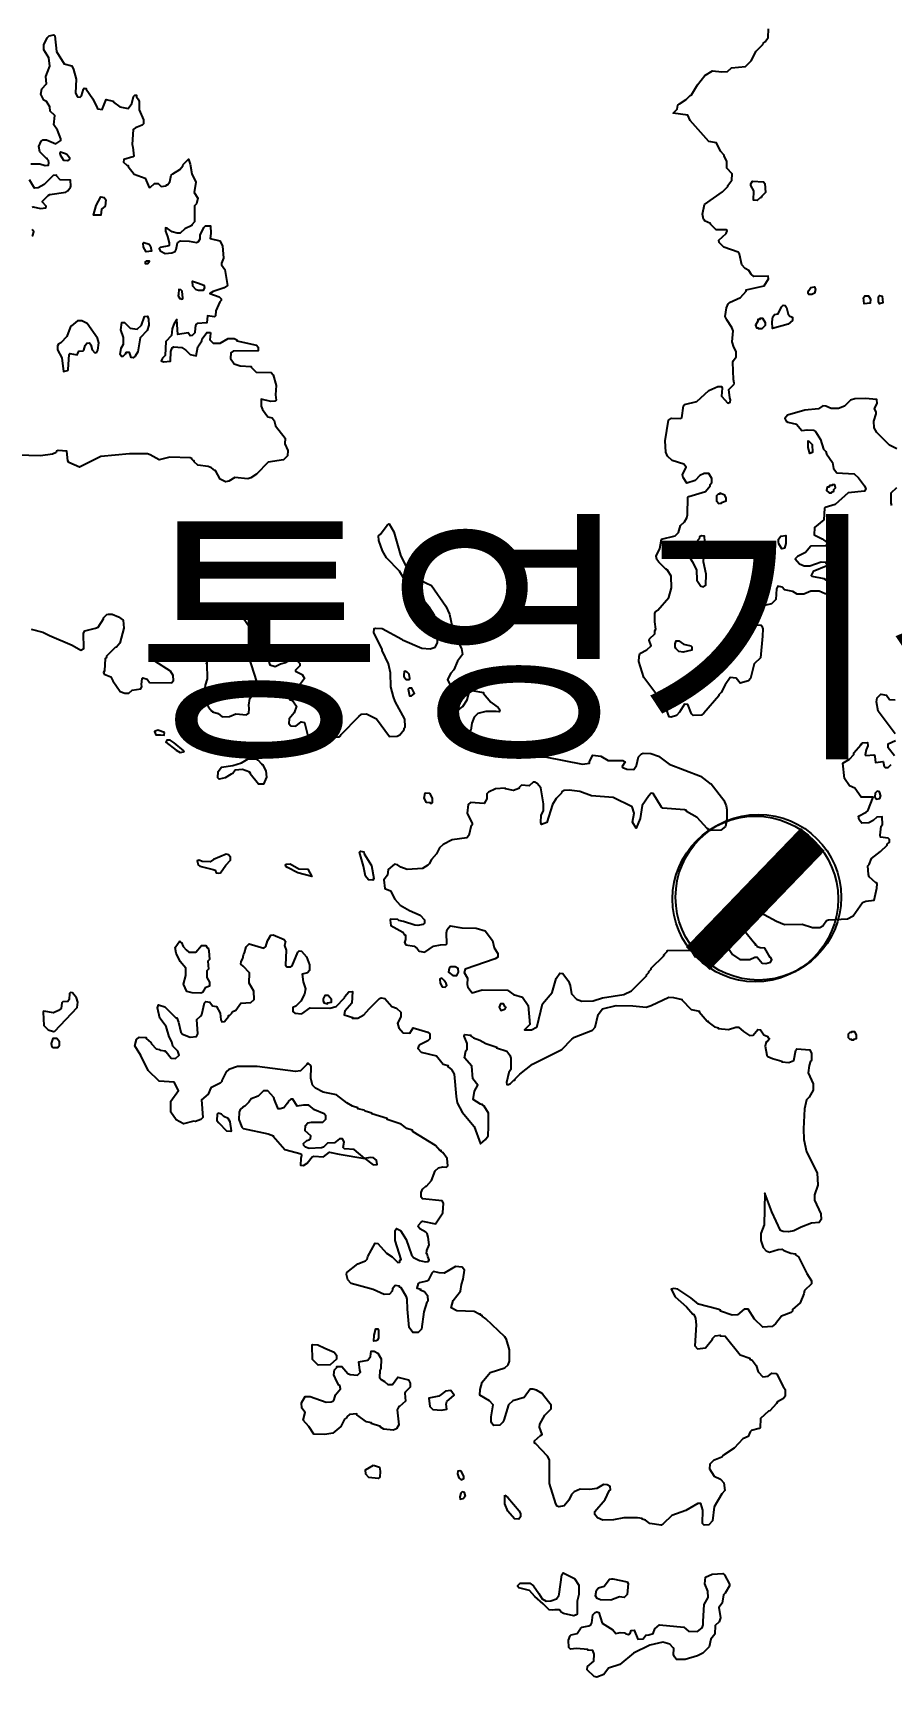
# Model space of a CAD drawing. Header units: millimetres. Extents: x -954552 to 1497340, y -301250 to 736091.
# Drawn here: x 320072 to 333026, y 139149 to 163973 of the extents above; entities that cross this region are included whole.
import ezdxf
from ezdxf.enums import TextEntityAlignment as Align

# ---------------------------------------------------------------- set-up
doc = ezdxf.new("R2010")
doc.units = ezdxf.units.MM
for name, color, linetype in [('2121', 7, 'Continuous'), ('2122', 7, 'Continuous'), ('EL', 2, 'Continuous'), ('Point', 1, 'Continuous'), ('관측소명', 3, 'Continuous'), ('기상청', 1, 'Continuous')]:
    doc.layers.add(name, color=color, linetype=linetype)
doc.styles.get("Standard").update_dxf_attribs({"font": ''})
doc.styles.get('Standard').set_extended_font_data('Gulim')

# ---------------------------------------------------------------- blocks, each defined once
blk = doc.blocks.new('관측소(기상청)')
at = {"layer": '기상청', "const_width": 500}
blk.add_lwpolyline([(821, 874), (-914, -926)], dxfattribs=at)
at = {"layer": '기상청'}
blk.add_circle((-46, -26), 1250, dxfattribs=at)

msp = doc.modelspace()

# ---------------------------------------------------------------- linework, layer by layer
at = {"layer": '2121', "color": 7}
for points in [[(320039, 161996), (320176, 161997), (320257, 161972), (320307, 161976), (320313, 162009), (320307, 162047), (320288, 162066), (320288, 162078), (320276, 162078), (320176, 162178), (320163, 162259), (320194, 162340), (320225, 162356), (320275, 162357), (320418, 162300), (320493, 162348), (320493, 162373), (320445, 162505), (320386, 162585), (320405, 162728), (320330, 162791), (320330, 162791), (320329, 162854), (320279, 162938), (320239, 162957), (320191, 163046), (320204, 163127), (320278, 163202), (320266, 163316), (320292, 163382), (320325, 163469), (320314, 163596), (320239, 163715), (320239, 163790), (320288, 163896), (320319, 163928), (320388, 163944), (320401, 163928), (320426, 163690), (320546, 163507), (320658, 163476), (320686, 163418), (320727, 163273), (320716, 163061), (320747, 163005), (320785, 163002), (320804, 163024), (320834, 163123), (320847, 163136), (320878, 163133), (320878, 163121), (320978, 162978), (321040, 162843), (321040, 162843), (321054, 162824), (321117, 162818), (321178, 162968), (321285, 162941), (321288, 162927), (321385, 162856), (321510, 162832), (321566, 162907), (321591, 163013), (321610, 163032), (321635, 163033), (321635, 163008), (321663, 162972), (321674, 162938), (321678, 162812), (321742, 162658), (321742, 162602), (321723, 162580), (321619, 162537), (321586, 162514), (321568, 162286), (321581, 162245), (321594, 162114), (321581, 162101), (321444, 162063), (321438, 162019), (321490, 161976), (321511, 161970), (321512, 161956), (321601, 161842), (321764, 161777), (321764, 161777), (321827, 161640), (321846, 161643), (321908, 161700), (321964, 161697), (322008, 161656), (322077, 161666), (322089, 161681), (322101, 161681), (322139, 161722), (322157, 161823), (322182, 161847), (322288, 161911), (322335, 161967), (322341, 161987), (322418, 162068), (322447, 161989), (322471, 161846), (322532, 161717), (322508, 161561), (322562, 161479), (322540, 161392), (322509, 161361), (322509, 161118), (322472, 161076), (322472, 161064), (322366, 161017), (322297, 160948), (322247, 160948), (322175, 160970), (322104, 161019), (322072, 161028), (322072, 161028), (322073, 160979), (322104, 160901), (322129, 160804), (322129, 160766), (322123, 160757), (321992, 160731), (321980, 160716), (321986, 160694), (321992, 160681), (322067, 160641), (322167, 160651), (322217, 160673), (322234, 160701), (322254, 160805), (322298, 160833), (322431, 160829), (322542, 160808), (322573, 160824), (322597, 160862), (322597, 160918), (322653, 161037), (322678, 161062), (322753, 161062), (322757, 160945), (322748, 160869), (322891, 160835), (322935, 160756), (322951, 160574), (322918, 160494), (322918, 160469), (322968, 160401), (322968, 160401), (323009, 160157), (322957, 160123), (322794, 160067), (322744, 160040), (322882, 159988), (322913, 159956), (322913, 159932), (322895, 159913), (322833, 159775), (322827, 159700), (322815, 159688), (322708, 159700), (322696, 159594), (322552, 159587), (322533, 159568), (322519, 159520), (322515, 159443), (322478, 159403), (322446, 159399), (322416, 159443), (322259, 159417), (322246, 159645), (322197, 159576), (322172, 159503), (322166, 159404), (322078, 159316), (322066, 159104), (322026, 159064), (322010, 159023), (322041, 159008), (322148, 159017), (322148, 159017), (322152, 159162), (322172, 159218), (322197, 159233), (322322, 159224), (322382, 159185), (322447, 159118), (322535, 159099), (322560, 159231), (322620, 159325), (322626, 159356), (322696, 159450), (322746, 159447), (322753, 159438), (322740, 159338), (322791, 159288), (322897, 159288), (323021, 159358), (323109, 159358), (323152, 159339), (323152, 159326), (323447, 159256), (323472, 159228), (323471, 159174), (323096, 159166), (323060, 159141), (323053, 159057), (323110, 158976), (323198, 158946), (323366, 158937), (323366, 158924), (323441, 158849), (323441, 158849), (323667, 158844), (323698, 158810), (323742, 158648), (323732, 158509), (323743, 158429), (323724, 158413), (323662, 158410), (323518, 158441), (323519, 158335), (323538, 158288), (323619, 158178), (323684, 158162), (323713, 158123), (323732, 158042), (323882, 157855), (323876, 157767), (323920, 157667), (323915, 157586), (323852, 157527), (323621, 157492), (323447, 157309), (323360, 157253), (323316, 157240), (323122, 157259), (323028, 157206), (322979, 157195), (322897, 157236), (322828, 157367), (322816, 157367), (322766, 157407), (322716, 157426), (322716, 157426), (322559, 157444), (322506, 157499), (322506, 157512), (322494, 157512), (322472, 157535), (322472, 157547), (322446, 157556), (322140, 157568), (321977, 157527), (321844, 157603), (321802, 157617), (321528, 157616), (321096, 157579), (320775, 157414), (320616, 157488), (320597, 157512), (320585, 157659), (320453, 157668), (320428, 157658), (320422, 157639), (320366, 157614), (320185, 157586), (319835, 157597)], [(333111, 157693), (333004, 157748), (332810, 157941), (332773, 158012), (332765, 158110), (332803, 158222), (332803, 158247), (332778, 158304), (332815, 158379), (332809, 158438), (332636, 158451), (332477, 158447), (332415, 158427), (332322, 158339), (332234, 158302), (332121, 158301), (332040, 158337), (331997, 158341), (331928, 158295), (331722, 158275), (331460, 158199), (331422, 158149), (331441, 158112), (331470, 158096), (331598, 158063), (331679, 157968), (331760, 157980), (331854, 157975), (331886, 157957), (331886, 157957), (331961, 157835), (332005, 157688), (332042, 157651), (332051, 157619), (332143, 157489), (332156, 157396), (332206, 157333), (332469, 157315), (332534, 157255), (332625, 157132), (332645, 157091), (332626, 157056), (332376, 157027), (332183, 156852), (332033, 156808), (332020, 156795), (332009, 156621), (331871, 156507), (331866, 156395), (331985, 156332), (332060, 156280), (332066, 156252), (332029, 156227), (331816, 156226), (331735, 156129), (331611, 156070), (331580, 156031), (331642, 155957), (331712, 155926), (331799, 155926), (331973, 155989), (331973, 155989), (332036, 155983), (332061, 155945), (332048, 155921), (331849, 155839), (331818, 155782), (331830, 155770), (332012, 155733), (332093, 155687), (332131, 155621), (332150, 155540), (332110, 155503), (332031, 155505), (331943, 155545), (331813, 155545), (331707, 155501), (331606, 155498), (331544, 155538), (331418, 155566), (331381, 155606), (331319, 155619), (331294, 155581), (331288, 155418), (331220, 155355), (331113, 155330), (331095, 155356), (331038, 155505), (330925, 155492), (330894, 155467), (330879, 155396), (330870, 155260), (330844, 155203), (330844, 155203), (330808, 155160), (330777, 155035), (330777, 154998), (330809, 154942), (330983, 155036), (331065, 155033), (331077, 155017), (331090, 154978), (331086, 154864), (331054, 154537), (330960, 154449), (330905, 154224), (330873, 154189), (330749, 154154), (330686, 154229), (330599, 154241), (330521, 154131), (330462, 154016), (330425, 153978), (330425, 153966), (330201, 153701), (330163, 153674), (330038, 153665), (330013, 153690), (329957, 153833), (329906, 153839), (329833, 153719), (329788, 153667), (329707, 153641), (329676, 153645), (329638, 153757), (329638, 153757), (329580, 153856), (329293, 154243), (329217, 154481), (329221, 154558), (329235, 154605), (329341, 154656), (329404, 154719), (329372, 154803), (329378, 154824), (329459, 154898), (329462, 154943), (329475, 154970), (329459, 155080), (329458, 155206), (329471, 155231), (329504, 155256), (329670, 155450), (329713, 155595), (329706, 155769), (329649, 155862), (329637, 155865), (329637, 155878), (329624, 155878), (329522, 155981), (329492, 156024), (329480, 156071), (329536, 156187), (329558, 156330), (329766, 156381), (329816, 156432), (329847, 156538), (329847, 156538), (329907, 156589), (329943, 156651), (329954, 156696), (329958, 156963), (329971, 156975), (330226, 157051), (330294, 157135), (330294, 157154), (330320, 157184), (330319, 157246), (330275, 157321), (330207, 157320), (330138, 157288), (330069, 157214), (329945, 157175), (329887, 157260), (329876, 157300), (329931, 157418), (329900, 157460), (329719, 157518), (329653, 157584), (329625, 157643), (329618, 157812), (329667, 158125), (329711, 158158), (329854, 158150), (329867, 158162), (329891, 158344), (329909, 158362), (330093, 158406), (330277, 158576), (330277, 158576), (330409, 158633), (330465, 158636), (330477, 158608), (330465, 158489), (330563, 158384), (330597, 158400), (330603, 158434), (330591, 158465), (330578, 158590), (330652, 158665), (330658, 158683), (330646, 158740), (330639, 158999), (330645, 159027), (330688, 159084), (330688, 159165), (330652, 159230), (330625, 159309), (330643, 159477), (330624, 159527), (330545, 159640), (330524, 159692), (330542, 159820), (330567, 159884), (330586, 159902), (330754, 159977), (330841, 160071), (330841, 160096), (331109, 160153), (331178, 160260), (331171, 160300), (331171, 160300), (330953, 160296), (330913, 160328), (330879, 160386), (330822, 160417), (330771, 160473), (330739, 160633), (330720, 160662), (330501, 160739), (330432, 160810), (330426, 160842), (330538, 160945), (330551, 160983), (330544, 161001), (330388, 161001), (330300, 161085), (330300, 161097), (330212, 161137), (330212, 161150), (330194, 161162), (330181, 161237), (330212, 161382), (330479, 161572), (330560, 161655), (330560, 161668), (330623, 161751), (330629, 161845), (330547, 161929), (330547, 162038), (330507, 162110), (330507, 162129), (330451, 162189), (330451, 162189), (330390, 162313), (330277, 162331), (329995, 162649), (329957, 162733), (329736, 162761), (329795, 162823), (329807, 162880), (329832, 162904), (329934, 162968), (329995, 163030), (330014, 163036), (330106, 163190), (330217, 163330), (330330, 163399), (330473, 163385), (330555, 163388), (330617, 163444), (330830, 163466), (330916, 163552), (330991, 163695), (331088, 163799), (331094, 163820), (331125, 163839), (331171, 163902), (331178, 164035)], [(320059, 161343), (320078, 161346), (320185, 161322), (320266, 161332), (320272, 161357), (320216, 161419), (320216, 161432), (320302, 161516), (320328, 161534), (320571, 161567), (320601, 161588), (320640, 161642), (320646, 161661), (320639, 161748), (320483, 161754), (320483, 161754), (320427, 161813), (320427, 161826), (320376, 161822), (320240, 161685), (320152, 161634), (320096, 161628), (320020, 161752)], [(320061, 160906), (320073, 160919), (320086, 160971), (320060, 161003)], [(333039, 156839), (333026, 156874), (333026, 157030), (333113, 157111)], [(320044, 154971), (320221, 154927), (320323, 154874), (320662, 154727), (320796, 154655), (320839, 154677), (320837, 154908), (320856, 154946), (321018, 154984), (321056, 155003), (321137, 155127), (321137, 155140), (321186, 155190), (321211, 155199), (321268, 155195), (321366, 155157), (321436, 155104), (321443, 154985), (321382, 154760), (321332, 154699), (321313, 154693), (321182, 154565), (321181, 154545), (321163, 154526), (321152, 154340), (321139, 154315), (321146, 154290), (321246, 154253), (321277, 154191), (321390, 154029), (321459, 154004), (321521, 154005), (321571, 154048), (321703, 154071), (321717, 154104), (321711, 154135), (321711, 154135), (321721, 154224), (321733, 154236), (321796, 154217), (321833, 154164), (322164, 154159), (322195, 154194), (322189, 154269), (322150, 154334), (321913, 154486), (321913, 154531), (321938, 154556), (322238, 154569), (322512, 154676), (322631, 154670), (322675, 154613), (322701, 154546), (322698, 154457), (322685, 154453), (322698, 154450), (322702, 154221), (322674, 154125), (322664, 154027), (322693, 153923), (322703, 153833), (322722, 153793), (322771, 153733), (322784, 153733), (322784, 153721), (322866, 153696), (322928, 153646), (323041, 153653), (323041, 153653), (323135, 153691), (323297, 153676), (323329, 153700), (323337, 153772), (323332, 153822), (323346, 153923), (323458, 154061), (323452, 154180), (323332, 154560), (323342, 154661), (323393, 154722), (323399, 154798), (323393, 154835), (323336, 155004), (323248, 155135), (323236, 155166), (323242, 155197), (323325, 155269), (323351, 155277), (323380, 155270), (323489, 155164), (323498, 154991), (323521, 154929), (323593, 154804), (323607, 154561), (323650, 154430), (323731, 154406), (323809, 154447), (323887, 154468), (323969, 154519), (324031, 154525), (324031, 154525), (324100, 154451), (324100, 154419), (324038, 154353), (324038, 154334), (324138, 154288), (324169, 154226), (324083, 154107), (324021, 154082), (323958, 154019), (323939, 153937), (323952, 153906), (323990, 153894), (324053, 153807), (324016, 153706), (323940, 153619), (323934, 153544), (323966, 153513), (324041, 153507), (324122, 153570), (324172, 153560), (324216, 153382), (324291, 153351), (324404, 153355), (324455, 153424), (324485, 153521), (324510, 153524), (324529, 153512), (324566, 153458), (324585, 153352), (324597, 153340), (324691, 153343), (324691, 153343), (324716, 153359), (324726, 153381), (324990, 153653), (325034, 153685), (325109, 153692), (325259, 153617), (325453, 153349), (325572, 153353), (325611, 153374), (325678, 153456), (325678, 153478), (325690, 153494), (325684, 153613), (325539, 153880), (325514, 153949), (325476, 154099), (325469, 154311), (325437, 154449), (325346, 154648), (325346, 154667), (325217, 154917), (325223, 154979), (325248, 154988), (325342, 154979), (325643, 154822), (325649, 154809), (325942, 154682), (326068, 154676), (326143, 154701), (326180, 154764), (326185, 155020), (326185, 155020), (326134, 155176), (326055, 155302), (325927, 155456), (325840, 155512), (325834, 155531), (325821, 155531), (325739, 155618), (325607, 155848), (325407, 156048), (325347, 156154), (325294, 156310), (325287, 156379), (325321, 156407), (325421, 156540), (325449, 156561), (325520, 156438), (325619, 156087), (325720, 155881), (325832, 155749), (326089, 155629), (326303, 155317), (326359, 155195), (326422, 154908), (326543, 154677), (326555, 154590), (326480, 154489), (326424, 154358), (326378, 154304), (326338, 154230), (326332, 154205), (326407, 154059), (326407, 154059), (326407, 154002), (326308, 153902), (326295, 153795), (326345, 153727), (326477, 153740), (326563, 153802), (326626, 153903), (326663, 154034), (326695, 154044), (326875, 154014), (326876, 154001), (326982, 153866), (327006, 153853), (327097, 153790), (327119, 153751), (327109, 153723), (327064, 153729), (327007, 153725), (326908, 153729), (326790, 153698), (326733, 153641), (326696, 153553), (326684, 153446), (326609, 153347), (326609, 153279), (326691, 153153), (326884, 153106), (327051, 153050), (327141, 153036), (327804, 153045), (328366, 152934), (328366, 152934), (328472, 152947), (328472, 152972), (328522, 153066), (328647, 153054), (328753, 152989), (328978, 152990), (329010, 152968), (328966, 152896), (328979, 152884), (329035, 152855), (329141, 152852), (329185, 152912), (329215, 153044), (329260, 153087), (329284, 153097), (329397, 153094), (329516, 153051), (329678, 152932), (330148, 152753), (330285, 152644), (330310, 152635), (330502, 152387), (330535, 152305), (330545, 152250), (330546, 152101), (330525, 151992), (330456, 151936), (330300, 151932), (330251, 151959), (330100, 152128), (329937, 152218), (329937, 152218), (329937, 152231), (329906, 152243), (329581, 152270), (329562, 152282), (329436, 152488), (329405, 152494), (329368, 152456), (329268, 152306), (329238, 152112), (329177, 151968), (329125, 152056), (329147, 152191), (329118, 152290), (328830, 152430), (328505, 152454), (328330, 152522), (328165, 152539), (328091, 152537), (328056, 152515), (328049, 152496), (327970, 152416), (327917, 152321), (327832, 152051), (327749, 152019), (327740, 152053), (327744, 152164), (327777, 152227), (327781, 152332), (327737, 152575), (327686, 152639), (327649, 152660), (327649, 152660), (327623, 152663), (327561, 152606), (327449, 152616), (327410, 152582), (327405, 152565), (327324, 152537), (327206, 152558), (327200, 152568), (327055, 152561), (326950, 152511), (326925, 152486), (326925, 152408), (326882, 152336), (326675, 152353), (326644, 152322), (326626, 152191), (326701, 152035), (326701, 152016), (326689, 152004), (326652, 151854), (326621, 151819), (326403, 151791), (326265, 151721), (326209, 151671), (326165, 151577), (326091, 151494), (326054, 151426), (326035, 151405), (325953, 151358), (325723, 151341), (325626, 151379), (325626, 151379), (325576, 151413), (325529, 151422), (325435, 151344), (325423, 151256), (325367, 151187), (325386, 151056), (325468, 151019), (325537, 150894), (325618, 150803), (325758, 150723), (325918, 150652), (325981, 150584), (325982, 150533), (325959, 150510), (325882, 150498), (325838, 150501), (325667, 150559), (325594, 150573), (325579, 150585), (325469, 150594), (325463, 150575), (325476, 150497), (325657, 150398), (325670, 150368), (325695, 150351), (325696, 150283), (325683, 150239), (325702, 150204), (325827, 150183), (325871, 150151), (325902, 150108), (325902, 150108), (325989, 150096), (326120, 150187), (326226, 150206), (326308, 150210), (326320, 150222), (326313, 150384), (326326, 150435), (326369, 150491), (326544, 150460), (326763, 150455), (326900, 150417), (327007, 150268), (327033, 150161), (327089, 150075), (327089, 150019), (327052, 149991), (326597, 149836), (326584, 149786), (326634, 149699), (326628, 149604), (326635, 149567), (326704, 149480), (326853, 149524), (327234, 149519), (327328, 149457), (327460, 149414), (327548, 149289), (327574, 149002), (327491, 148920), (327599, 148921), (327674, 148961), (327674, 148961), (327686, 148977), (327766, 149315), (327910, 149484), (327971, 149697), (328027, 149778), (328071, 149772), (328159, 149657), (328184, 149592), (328203, 149466), (328278, 149382), (328360, 149354), (328528, 149361), (328672, 149405), (328991, 149457), (329109, 149509), (329333, 149738), (329333, 149751), (329370, 149789), (329370, 149801), (329404, 149836), (329407, 149851), (329594, 150039), (329594, 150052), (329607, 150052), (329607, 150065), (329644, 150102), (329651, 150121), (330006, 150122), (330069, 150023), (330173, 150030), (330379, 150067), (330379, 150067), (330406, 150086), (330419, 150123), (330418, 150236), (330405, 150273), (330274, 150448), (330280, 150492), (330361, 150564), (330443, 150561), (330474, 150511), (330525, 150217), (330632, 150061), (330744, 149984), (330894, 149982), (330969, 150016), (331007, 150019), (331082, 149926), (331137, 149925), (331206, 149942), (331225, 149976), (331213, 150011), (331200, 150013), (331118, 150154), (331050, 150157), (331006, 150172), (331000, 150194), (330981, 150200), (330981, 150219), (330969, 150219), (330812, 150409), (330927, 150669), (330929, 150694), (330929, 150694), (330966, 150697), (331111, 150663), (331298, 150563), (331417, 150514), (331686, 150515), (331842, 150466), (331949, 150466), (331998, 150491), (332053, 150571), (332079, 150582), (332366, 150599), (332454, 150643), (332597, 150844), (332647, 150866), (332772, 150881), (332810, 151061), (332815, 151125), (332808, 151143), (332796, 151143), (332696, 151231), (332683, 151268), (332676, 151399), (332694, 151419), (332732, 151506), (332866, 151615), (332966, 151710), (332966, 151722), (333000, 151757), (333000, 151795), (332981, 151816), (332868, 151831), (332868, 151831), (332862, 151862), (332874, 151994), (332899, 152019), (332892, 152137), (332811, 152131), (332756, 152083), (332688, 152045), (332587, 152043), (332542, 152090), (332536, 152149), (332649, 152206), (332673, 152230), (332757, 152433), (332573, 152436), (332480, 152572), (332397, 152604), (332322, 152717), (332296, 152948), (332396, 153008), (332464, 153080), (332464, 153104), (332570, 153223), (332570, 153235), (332583, 153236), (332589, 153255), (332670, 153258), (332676, 153211), (332650, 153151), (332633, 153074), (332646, 153061), (332770, 153071), (332770, 153071), (332783, 153050), (332789, 152956), (332909, 152972), (332921, 152897), (332939, 152881), (332984, 152881), (333027, 152925)], [(333088, 153388), (332831, 153730), (332805, 153874), (332818, 153936), (332873, 153987), (332955, 153974), (333004, 153909), (333086, 153906)], [(333077, 153057), (332982, 153181), (332982, 153237), (333095, 153290)]]:
    msp.add_lwpolyline(points, dxfattribs=at)
msp.add_lwpolyline([(321676, 148813), (321783, 148804), (321783, 148791), (321854, 148731), (321861, 148711), (321933, 148633), (321978, 148626), (321992, 148614), (322070, 148605), (322070, 148593), (322083, 148589), (322158, 148493), (322222, 148487), (322278, 148540), (322257, 148599), (322183, 148677), (322171, 148738), (322131, 148817), (322083, 148971), (321988, 149095), (321951, 149252), (321968, 149300), (322062, 149270), (322231, 149105), (322244, 149105), (322271, 149038), (322307, 148884), (322328, 148858), (322445, 148809), (322539, 148819), (322563, 148860), (322563, 148860), (322544, 149078), (322604, 149126), (322622, 149152), (322662, 149328), (322681, 149347), (322743, 149338), (322784, 149285), (322844, 149276), (322900, 149173), (322907, 149073), (322926, 149042), (322963, 149045), (323025, 149123), (323025, 149136), (323037, 149136), (323075, 149174), (323081, 149193), (323137, 149218), (323212, 149325), (323362, 149334), (323412, 149381), (323405, 149506), (323336, 149624), (323342, 149781), (323247, 149884), (323210, 149912), (323215, 149954), (323241, 149996), (323249, 150056), (323266, 150083), (323290, 150174), (323290, 150174), (323334, 150218), (323559, 150153), (323590, 150181), (323615, 150267), (323664, 150351), (323701, 150354), (323865, 150285), (323883, 150257), (323871, 150195), (323896, 150126), (323885, 149898), (323903, 149873), (323966, 149874), (323986, 149888), (324071, 150096), (324090, 150115), (324127, 150108), (324203, 150024), (324247, 149902), (324247, 149815), (324216, 149781), (324135, 149762), (324153, 149646), (324185, 149540), (324174, 149459), (324117, 149352), (324043, 149277), (323993, 149258), (323993, 149196), (324025, 149171), (324131, 149165), (324131, 149165), (324256, 149256), (324555, 149248), (324649, 149273), (324776, 149406), (324782, 149426), (324841, 149493), (324898, 149499), (324886, 149323), (324780, 149205), (324768, 149148), (324900, 149109), (324893, 149099), (324975, 149099), (325068, 149146), (325147, 149238), (325304, 149394), (325329, 149403), (325386, 149394), (325492, 149276), (325561, 149251), (325624, 149189), (325624, 149120), (325574, 149023), (325593, 148954), (325662, 148876), (325763, 148870), (325812, 148952), (326031, 148887), (326062, 148859), (326062, 148784), (326031, 148756), (326031, 148756), (325913, 148696), (325890, 148668), (325882, 148640), (325932, 148583), (326164, 148528), (326264, 148404), (326339, 148382), (326333, 148373), (326346, 148357), (326390, 148325), (326433, 148254), (326461, 147913), (326478, 147817), (326554, 147680), (326735, 147462), (326828, 147202), (326905, 147265), (326942, 147319), (326951, 147464), (326947, 147663), (326885, 147769), (326863, 147778), (326860, 147792), (326828, 147800), (326716, 147871), (326740, 147993), (326790, 148087), (326715, 148181), (326695, 148374), (326588, 148499), (326608, 148604), (326608, 148604), (326625, 148630), (326625, 148714), (326581, 148827), (326587, 148852), (326681, 148839), (326675, 148830), (326725, 148799), (326818, 148767), (326908, 148714), (327075, 148660), (327069, 148650), (327225, 148597), (327269, 148539), (327288, 148495), (327288, 148320), (327258, 148276), (327221, 148126), (327227, 148095), (327252, 148098), (327283, 148113), (327333, 148160), (327345, 148160), (327351, 148180), (327420, 148251), (327613, 148402), (328056, 148622), (328205, 148779), (328249, 148810), (328517, 148914), (328561, 148961), (328604, 149155), (328604, 149155), (328672, 149237), (328878, 149287), (329127, 149282), (329329, 149264), (329405, 149289), (329672, 149415), (329744, 149410), (329872, 149381), (329865, 149372), (330009, 149229), (330135, 149201), (330129, 149191), (330248, 149051), (330267, 149052), (330261, 149042), (330360, 148967), (330423, 148952), (330416, 148943), (330573, 148924), (330685, 148962), (330723, 148962), (330796, 148895), (330888, 148836), (330942, 148841), (331017, 148926), (331054, 148923), (331104, 148845), (331167, 148820), (331167, 148808), (331192, 148783), (331156, 148742), (331156, 148742), (331142, 148739), (331124, 148674), (331149, 148539), (331168, 148520), (331237, 148489), (331375, 148449), (331375, 148436), (331481, 148428), (331556, 148459), (331586, 148616), (331604, 148635), (331799, 148619), (331824, 148566), (331824, 148460), (331811, 148447), (331790, 148382), (331775, 148273), (331850, 148104), (331850, 148010), (331788, 147907), (331751, 147866), (331717, 147729), (331703, 147429), (331709, 147268), (331748, 147079), (331911, 146761), (331918, 146574), (331868, 146430), (331869, 146348), (331967, 146143), (331970, 146056), (331970, 146056), (331938, 146012), (331826, 146005), (331670, 145944), (331558, 145885), (331477, 145874), (331396, 145876), (331358, 145891), (331226, 146172), (331121, 146456), (331108, 145978), (331059, 145846), (331059, 145740), (331097, 145634), (331141, 145587), (331190, 145565), (331321, 145606), (331379, 145609), (331409, 145588), (331511, 145551), (331581, 145539), (331583, 145525), (331628, 145492), (331754, 145243), (331823, 145130), (331823, 145086), (331719, 144988), (331709, 144935), (331656, 144798), (331537, 144698), (331537, 144673), (331519, 144654), (331519, 144654), (331374, 144597), (331282, 144482), (331232, 144441), (331088, 144431), (330963, 144553), (330869, 144705), (330806, 144702), (330707, 144620), (330625, 144614), (330452, 144676), (330452, 144689), (330412, 144704), (330118, 144780), (330004, 144873), (329805, 145005), (329746, 145016), (329706, 145005), (329766, 144891), (329938, 144738), (330031, 144630), (330044, 144630), (330062, 144595), (330075, 144565), (330082, 144469), (330065, 144150), (330102, 144106), (330227, 144122), (330330, 144250), (330330, 144262), (330370, 144301), (330445, 144313), (330445, 144313), (330445, 144301), (330520, 144295), (330746, 144014), (330896, 143962), (330896, 143950), (330927, 143934), (330990, 143853), (331022, 143756), (331091, 143684), (331172, 143691), (331228, 143738), (331285, 143735), (331303, 143722), (331397, 143535), (331428, 143492), (331429, 143391), (331404, 143354), (331310, 143304), (331298, 143279), (331196, 143168), (331176, 143162), (331055, 143053), (331050, 142915), (331037, 142900), (330918, 142872), (330900, 142853), (330869, 142784), (330788, 142746), (330657, 142608), (330495, 142498), (330470, 142470), (330470, 142470), (330345, 142420), (330289, 142363), (330283, 142294), (330358, 142182), (330452, 142139), (330503, 142080), (330516, 141965), (330472, 141914), (330353, 141720), (330329, 141508), (330273, 141448), (330205, 141442), (330180, 141470), (330185, 141670), (330154, 141770), (330110, 141770), (329930, 141662), (329717, 141587), (329586, 141462), (329555, 141443), (329386, 141467), (329317, 141520), (329267, 141533), (329267, 141545), (329199, 141554), (328992, 141553), (328836, 141522), (328674, 141521), (328593, 141552), (328555, 141605), (328555, 141651), (328555, 141651), (328710, 141833), (328772, 141959), (328791, 141977), (328785, 142025), (328741, 142052), (328684, 142055), (328585, 141995), (328479, 141983), (328335, 141988), (328241, 141944), (328204, 141907), (328162, 141819), (328092, 141737), (328011, 141722), (327986, 141731), (327967, 141765), (327872, 142074), (327871, 142430), (327838, 142486), (327664, 142673), (327645, 142682), (327645, 142714), (327732, 142798), (327757, 142811), (327720, 142923), (327726, 142967), (327800, 143105), (327894, 143199), (327894, 143255), (327777, 143401), (327761, 143433), (327761, 143433), (327674, 143480), (327617, 143498), (327580, 143498), (327486, 143372), (327318, 143322), (327250, 143259), (327181, 143030), (327163, 142996), (327120, 142955), (327026, 142946), (327001, 142983), (326988, 143008), (326988, 143077), (327019, 143258), (326965, 143321), (326818, 143407), (326824, 143489), (326855, 143601), (326973, 143746), (327198, 143818), (327248, 143865), (327267, 143921), (327265, 144090), (327221, 144246), (327194, 144285), (326908, 144557), (326852, 144598), (326852, 144610), (326827, 144615), (326827, 144627), (326808, 144627), (326808, 144627), (326732, 144670), (326470, 144681), (326383, 144724), (326414, 144837), (326526, 144974), (326542, 145078), (326569, 145155), (326587, 145293), (326549, 145338), (326449, 145349), (326281, 145249), (326204, 145254), (326119, 145273), (326094, 145248), (326037, 145138), (326019, 145126), (325900, 145104), (325888, 145092), (325869, 145019), (325926, 145004), (325919, 144995), (325981, 144973), (326026, 144910), (326032, 144823), (326020, 144811), (325971, 144666), (325940, 144404), (325885, 144351), (325809, 144354), (325752, 144428), (325725, 144706), (325725, 144706), (325722, 144857), (325711, 144892), (325632, 145025), (325607, 145037), (325607, 145050), (325538, 145059), (325501, 145012), (325495, 144975), (325457, 144931), (325376, 144924), (325207, 145002), (324875, 145091), (324826, 145147), (324806, 145225), (324813, 145256), (324975, 145388), (325093, 145432), (325118, 145457), (325130, 145501), (325236, 145701), (325280, 145696), (325410, 145548), (325493, 145496), (325580, 145408), (325611, 145415), (325611, 145446), (325630, 145452), (325541, 145742), (325541, 145890), (325560, 145921), (325622, 145890), (325622, 145890), (325708, 145755), (325786, 145522), (325818, 145482), (325905, 145438), (325999, 145419), (326037, 145426), (326055, 145448), (326031, 145498), (326024, 145541), (326011, 145541), (326017, 145588), (326055, 145673), (326040, 145789), (326023, 145847), (326004, 145869), (325910, 145916), (325885, 145950), (325891, 145972), (325933, 146020), (325954, 146031), (326147, 145992), (326259, 146160), (326271, 146305), (326252, 146339), (325953, 146372), (325933, 146397), (325933, 146466), (325951, 146516), (326001, 146563), (326014, 146563), (326089, 146647), (326089, 146647), (326145, 146791), (326194, 146836), (326259, 146854), (326316, 146847), (326336, 146867), (326325, 146979), (326262, 147070), (326231, 147088), (326237, 147098), (326212, 147098), (326149, 147176), (325814, 147381), (325795, 147407), (325716, 147434), (325630, 147496), (325420, 147567), (325417, 147581), (325190, 147652), (325187, 147665), (325087, 147692), (325074, 147707), (324979, 147731), (324979, 147744), (324897, 147768), (324810, 147817), (324654, 147942), (324454, 147982), (324340, 148040), (324291, 148085), (324266, 148191), (324271, 148359), (324271, 148359), (324265, 148385), (324230, 148415), (324214, 148415), (324208, 148397), (324109, 148303), (324034, 148290), (323459, 148369), (323159, 148368), (323029, 148325), (322990, 148288), (322922, 148158), (322922, 148139), (322897, 148114), (322760, 148048), (322719, 147951), (322617, 147867), (322637, 147598), (322606, 147570), (322525, 147538), (322499, 147544), (322499, 147544), (322346, 147502), (322232, 147565), (322154, 147679), (322154, 147842), (322268, 148005), (322204, 148132), (321977, 148146), (321814, 148309), (321701, 148536), (321609, 148678), (321637, 148777)], close=True, dxfattribs=at)
at = {"layer": '2122', "color": 7}
for points in [[(320562, 162150), (320582, 162142), (320625, 162092), (320625, 162067), (320594, 162042), (320540, 162048), (320489, 162129), (320482, 162154), (320488, 162179), (320562, 162150), (320562, 162150)], [(330954, 161587), (330911, 161668), (330911, 161693), (330935, 161734), (331098, 161722), (331122, 161700), (331129, 161565), (331074, 161508), (331068, 161490), (331056, 161490), (331005, 161440), (330949, 161446), (330954, 161587), (330954, 161587)], [(321027, 161369), (321096, 161500), (321146, 161488), (321171, 161450), (321165, 161356), (321109, 161312), (321097, 161219), (320984, 161219), (321027, 161369), (321027, 161369)], [(321740, 160740), (321736, 160797), (321748, 160809), (321827, 160782), (321845, 160755), (321861, 160678), (321780, 160669), (321740, 160740), (321740, 160740)], [(321805, 160490), (321830, 160528), (321781, 160528), (321768, 160515), (321768, 160490), (321805, 160490), (321805, 160490)], [(322573, 160195), (322651, 160166), (322663, 160131), (322644, 160084), (322569, 160083), (322538, 160096), (322488, 160149), (322481, 160224), (322573, 160195), (322573, 160195)], [(331784, 160081), (331815, 160131), (331871, 160137), (331884, 160100), (331872, 160043), (331828, 160022), (331785, 160025), (331772, 160037), (331772, 160062), (331784, 160081), (331784, 160081)], [(322267, 160030), (322263, 160004), (322291, 159964), (322323, 159955), (322335, 159967), (322325, 160074), (322307, 160095), (322275, 160098), (322267, 160030), (322267, 160030)], [(332613, 159934), (332609, 159971), (332628, 160002), (332684, 160002), (332716, 159953), (332710, 159890), (332622, 159881), (332613, 159934), (332613, 159934)], [(332835, 159953), (332835, 159990), (332853, 160009), (332890, 160000), (332903, 159897), (332853, 159884), (332835, 159915), (332835, 159953), (332835, 159953)], [(320534, 158863), (320593, 158877), (320605, 158893), (320617, 159118), (320629, 159130), (320742, 159112), (320766, 159168), (320830, 159172), (320842, 159184), (320863, 159255), (320885, 159287), (320928, 159291), (320947, 159263), (320967, 159190), (321007, 159144), (321035, 159151), (321054, 159182), (321066, 159294), (321047, 159364), (320890, 159585), (320809, 159625), (320746, 159625), (320652, 159549), (320634, 159524), (320584, 159387), (320491, 159292), (320460, 159274), (320444, 159246), (320442, 159186), (320509, 159065), (320534, 158863), (320534, 158863)], [(321439, 159376), (321397, 159489), (321415, 159602), (321453, 159602), (321541, 159515), (321646, 159500), (321709, 159559), (321758, 159690), (321801, 159694), (321816, 159651), (321821, 159559), (321797, 159478), (321692, 159370), (321657, 159157), (321616, 159093), (321585, 159068), (321554, 159071), (321529, 159149), (321479, 159146), (321466, 159121), (321429, 159089), (321410, 159089), (321391, 159115), (321403, 159214), (321441, 159271), (321439, 159376), (321439, 159376)], [(331080, 159509), (331130, 159560), (331130, 159597), (331092, 159659), (331043, 159659), (331043, 159648), (331017, 159648), (331017, 159622), (330981, 159560), (330993, 159522), (331018, 159522), (331018, 159509), (331080, 159509), (331080, 159509)], [(331241, 159688), (331267, 159723), (331323, 159732), (331373, 159835), (331397, 159861), (331429, 159855), (331448, 159826), (331473, 159724), (331499, 159698), (331536, 159680), (331536, 159630), (331474, 159576), (331237, 159511), (331230, 159610), (331241, 159688), (331241, 159688)], [(331774, 157820), (331836, 157757), (331840, 157638), (331802, 157625), (331773, 157714), (331774, 157820), (331774, 157820)], [(332126, 157027), (332126, 157039), (332164, 157052), (332163, 157077), (332189, 157102), (332176, 157152), (332138, 157152), (332138, 157139), (332101, 157139), (332088, 157114), (332063, 157113), (332050, 157064), (332089, 157027), (332126, 157027), (332126, 157027)], [(330464, 156871), (330464, 156883), (330539, 156909), (330539, 156947), (330515, 156996), (330440, 157022), (330440, 157009), (330414, 157009), (330389, 156983), (330389, 156908), (330427, 156870), (330464, 156871), (330464, 156871)], [(330024, 155990), (330087, 155864), (330094, 155708), (330156, 155618), (330194, 155608), (330231, 155633), (330237, 155802), (330193, 155989), (330214, 156296), (330210, 156374), (330166, 156379), (330135, 156364), (330129, 156332), (329986, 156176), (329974, 156107), (329980, 156070), (330024, 155990), (330024, 155990)], [(331329, 156287), (331329, 156331), (331360, 156374), (331435, 156384), (331437, 156264), (331416, 156194), (331379, 156181), (331330, 156260), (331329, 156287), (331329, 156287)], [(329893, 154742), (330003, 154718), (330016, 154702), (330016, 154652), (329890, 154622), (329823, 154633), (329779, 154679), (329769, 154704), (329766, 154748), (329784, 154794), (329821, 154795), (329893, 154742), (329893, 154742)], [(325671, 154275), (325669, 154255), (325706, 154212), (325751, 154213), (325763, 154225), (325750, 154291), (325722, 154322), (325700, 154334), (325675, 154330), (325671, 154275), (325671, 154275)], [(325744, 154013), (325757, 153966), (325788, 153966), (325833, 154000), (325794, 154078), (325751, 154078), (325738, 154065), (325744, 154013), (325744, 154013)], [(322060, 153412), (321960, 153447), (321906, 153423), (321929, 153376), (321998, 153373), (322051, 153372), (322059, 153412), (322059, 153412)], [(322351, 153135), (322203, 153255), (322146, 153297), (322095, 153294), (322077, 153264), (322236, 153143), (322297, 153106), (322345, 153118), (322355, 153133), (322355, 153133)], [(323222, 152951), (323319, 153011), (323443, 153011), (323456, 152996), (323468, 152996), (323524, 152939), (323525, 152927), (323537, 152927), (323587, 152830), (323600, 152736), (323551, 152630), (323475, 152630), (323350, 152786), (323357, 152795), (323338, 152805), (323344, 152814), (323235, 152852), (323125, 152841), (323088, 152789), (323064, 152783), (322972, 152724), (322882, 152706), (322863, 152728), (322869, 152821), (322918, 152885), (323088, 152914), (323222, 152951), (323222, 152951)], [(325979, 152420), (325994, 152501), (326056, 152492), (326100, 152420), (326100, 152351), (326088, 152336), (326076, 152336), (326076, 152349), (326013, 152352), (325979, 152420), (325979, 152420)], [(332872, 152451), (332850, 152515), (332815, 152525), (332786, 152495), (332779, 152438), (332808, 152404), (332858, 152416), (332872, 152458), (332872, 152458)], [(322796, 151493), (322749, 151460), (322629, 151465), (322580, 151481), (322549, 151471), (322567, 151412), (322593, 151390), (322795, 151344), (322823, 151332), (322836, 151294), (322867, 151288), (322905, 151294), (322982, 151406), (323055, 151485), (323054, 151527), (323023, 151563), (322991, 151573), (322796, 151493), (322796, 151493)], [(324088, 151350), (324223, 151349), (324280, 151236), (324071, 151293), (323915, 151371), (323892, 151389), (323886, 151410), (323898, 151423), (323954, 151426), (324088, 151350), (324088, 151350)], [(325061, 151393), (325004, 151604), (325016, 151617), (325066, 151611), (325073, 151577), (325183, 151402), (325217, 151206), (325205, 151180), (325140, 151186), (325092, 151242), (325061, 151393), (325061, 151393)], [(326309, 149620), (326282, 149668), (326245, 149700), (326213, 149687), (326220, 149626), (326251, 149569), (326295, 149565), (326320, 149590), (326309, 149620), (326309, 149620)], [(326424, 149873), (326377, 149872), (326353, 149847), (326347, 149791), (326409, 149742), (326472, 149741), (326496, 149791), (326490, 149848), (326446, 149873), (326424, 149873), (326424, 149873)], [(320459, 149211), (320382, 149177), (320238, 149201), (320226, 149189), (320239, 148989), (320302, 148920), (320383, 148896), (320402, 148899), (320738, 149260), (320750, 149341), (320731, 149403), (320668, 149478), (320637, 149484), (320625, 149471), (320620, 149380), (320600, 149350), (320525, 149346), (320506, 149327), (320496, 149243), (320459, 149211), (320459, 149211)], [(324518, 149316), (324518, 149328), (324580, 149341), (324580, 149379), (324529, 149441), (324480, 149441), (324454, 149390), (324455, 149353), (324467, 149328), (324518, 149316), (324518, 149316)], [(327203, 149269), (327177, 149312), (327132, 149314), (327111, 149264), (327135, 149215), (327180, 149226), (327203, 149239), (327214, 149267), (327214, 149267)], [(320447, 148653), (320472, 148690), (320472, 148741), (320433, 148790), (320371, 148790), (320346, 148715), (320359, 148664), (320372, 148653), (320447, 148653), (320447, 148653)], [(332466, 148769), (332466, 148782), (332504, 148793), (332504, 148844), (332478, 148893), (332429, 148893), (332429, 148881), (332403, 148880), (332379, 148856), (332380, 148805), (332404, 148781), (332429, 148781), (332429, 148769), (332466, 148769), (332466, 148769)], [(325084, 146980), (324921, 147117), (324775, 147124), (324756, 147143), (324768, 147231), (324743, 147274), (324700, 147274), (324624, 147217), (324519, 147211), (324456, 147148), (324427, 147141), (324244, 147129), (324188, 147151), (324162, 147175), (324156, 147206), (324206, 147253), (324243, 147260), (324262, 147278), (324269, 147322), (324181, 147397), (324187, 147478), (324224, 147516), (324275, 147527), (324449, 147529), (324492, 147572), (324492, 147623), (324467, 147651), (324323, 147716), (324235, 147785), (324158, 147785), (324060, 147768), (324060, 147768), (323997, 147874), (323966, 147877), (323929, 147846), (323915, 147814), (323861, 147746), (323804, 147727), (323773, 147730), (323717, 147864), (323710, 147901), (323616, 148001), (323554, 148001), (323473, 147919), (323367, 147882), (323333, 147831), (323272, 147767), (323241, 147754), (323199, 147718), (323185, 147676), (323180, 147568), (323225, 147453), (323244, 147431), (323625, 147352), (323705, 147323), (323700, 147315), (323876, 147115), (324119, 147047), (324125, 147022), (324114, 146978), (324113, 146878), (324157, 146875), (324212, 146909), (324212, 146909), (324288, 147004), (324313, 147013), (324457, 147004), (324550, 147076), (324694, 147043), (325084, 146980), (325084, 146980)], [(322880, 147517), (322994, 147399), (323062, 147393), (323069, 147399), (323047, 147534), (323018, 147583), (322954, 147615), (322918, 147649), (322868, 147662), (322855, 147649), (322849, 147555), (322880, 147517), (322880, 147517)], [(325084, 146980), (325207, 146885), (325269, 146888), (325257, 146954), (325215, 146987), (325164, 146993), (325084, 146980), (325084, 146980)], [(325222, 144310), (325247, 144408), (325278, 144405), (325290, 144383), (325291, 144271), (325272, 144236), (325253, 144224), (325216, 144220), (325222, 144310), (325222, 144310)], [(324478, 144114), (324617, 144056), (324654, 144012), (324655, 143950), (324561, 143863), (324380, 143861), (324292, 143945), (324285, 144154), (324291, 144173), (324373, 144168), (324478, 144114), (324478, 144114)], [(326236, 143415), (326200, 143393), (326050, 143361), (326063, 143233), (326107, 143187), (326239, 143178), (326319, 143194), (326312, 143269), (326319, 143312), (326431, 143406), (326380, 143475), (326299, 143468), (326236, 143415), (326236, 143415)], [(325212, 142349), (325304, 142321), (325313, 142260), (325311, 142166), (325285, 142150), (325142, 142165), (325098, 142215), (325091, 142277), (325212, 142349), (325212, 142349)], [(326575, 142180), (326539, 142252), (326517, 142265), (326488, 142258), (326483, 142219), (326503, 142158), (326534, 142127), (326576, 142148), (326577, 142178), (326577, 142178)], [(326603, 141883), (326586, 141935), (326549, 141947), (326529, 141925), (326518, 141873), (326522, 141835), (326565, 141845), (326594, 141875), (326604, 141885), (326604, 141885)], [(327194, 141894), (327239, 141860), (327413, 141661), (327430, 141616), (327430, 141567), (327406, 141532), (327343, 141538), (327243, 141656), (327198, 141766), (327194, 141894), (327194, 141894)], [(328018, 140401), (328058, 140694), (328077, 140725), (328246, 140638), (328315, 140538), (328315, 140396), (328285, 140295), (328285, 140101), (328273, 140089), (328235, 140073), (328080, 140110), (328048, 140130), (328023, 140166), (327949, 140165), (327913, 140161), (327864, 140166), (327772, 140254), (327649, 140365), (327567, 140458), (327409, 140498), (327390, 140519), (327390, 140532), (327427, 140567), (327571, 140568), (327626, 140529), (327711, 140413), (327761, 140330), (327817, 140295), (327888, 140300), (327977, 140333), (328012, 140381), (328012, 140381), (328018, 140401), (328018, 140401)], [(329371, 139786), (329436, 139808), (329460, 139880), (329529, 139940), (329898, 139901), (329966, 139844), (330104, 139839), (330173, 139895), (330191, 139939), (330187, 139988), (330203, 140245), (330265, 140352), (330258, 140445), (330214, 140558), (330226, 140658), (330326, 140702), (330488, 140711), (330509, 140692), (330589, 140552), (330586, 140526), (330520, 140415), (330496, 140390), (330478, 140265), (330428, 140202), (330453, 140046), (330429, 139984), (330372, 139927), (330366, 139796), (330304, 139721), (330280, 139608), (330186, 139511), (330186, 139511), (330102, 139472), (329918, 139413), (329787, 139416), (329756, 139453), (329743, 139488), (329749, 139575), (329737, 139590), (329684, 139647), (329583, 139677), (329384, 139631), (329137, 139511), (328931, 139341), (328762, 139284), (328688, 139190), (328582, 139149), (328545, 139159), (328438, 139258), (328444, 139309), (328538, 139390), (328544, 139496), (328524, 139552), (328450, 139555), (328450, 139568), (328275, 139580), (328187, 139573), (328162, 139598), (328155, 139708), (328180, 139770), (328199, 139788), (328286, 139808), (328336, 139882), (328336, 139882), (328361, 139901), (328464, 139921), (328492, 139937), (328510, 139971), (328523, 140090), (328560, 140127), (328585, 140137), (328616, 140124), (328666, 139965), (328826, 139863), (328873, 139810), (328935, 139824), (329003, 139816), (329021, 139800), (329061, 139794), (329086, 139810), (329104, 139854), (329149, 139858), (329205, 139720), (329286, 139727), (329323, 139780), (329371, 139786), (329371, 139786)], [(328805, 140631), (328827, 140634), (329040, 140587), (329058, 140563), (329040, 140397), (328997, 140353), (328927, 140360), (328797, 140309), (328641, 140318), (328591, 140334), (328565, 140377), (328578, 140464), (328609, 140496), (328696, 140521), (328777, 140628), (328805, 140631), (328805, 140631)]]:
    msp.add_lwpolyline(points, dxfattribs=at)
for points in [[(322290, 150267), (322290, 150249), (322314, 150240), (322340, 150180), (322384, 150128), (322428, 150096), (322529, 150093), (322615, 150197), (322684, 150194), (322702, 150159), (322715, 150159), (322728, 150116), (322735, 149985), (322710, 149959), (322723, 149835), (322698, 149810), (322698, 149709), (322736, 149641), (322736, 149579), (322674, 149554), (322630, 149484), (322605, 149475), (322474, 149478), (322474, 149478), (322395, 149500), (322346, 149613), (322381, 149741), (322381, 149854), (322296, 149953), (322232, 150081), (322218, 150166)], [(324126, 143292), (324182, 143386), (324257, 143387), (324501, 143300), (324575, 143303), (324601, 143315), (324619, 143338), (324638, 143413), (324713, 143501), (324705, 143554), (324690, 143559), (324659, 143611), (324612, 143712), (324624, 143787), (324660, 143824), (324661, 143837), (324736, 143838), (324824, 143732), (324862, 143716), (324974, 143707), (325018, 143752), (325005, 143783), (324992, 143907), (325129, 143933), (325167, 143990), (325179, 144070), (325223, 144070), (325279, 144040), (325329, 143952), (325324, 143808), (325311, 143777), (325311, 143777), (325305, 143671), (325330, 143640), (325381, 143611), (325430, 143565), (325499, 143569), (325580, 143678), (325742, 143638), (325768, 143585), (325768, 143529), (325693, 143453), (325687, 143435), (325694, 143316), (325607, 143235), (325594, 143234), (325569, 143185), (325595, 142960), (325558, 142897), (325508, 142878), (325371, 142893), (325320, 142921), (325320, 142934), (325176, 142980), (325182, 142989), (325107, 143002), (324963, 143111), (324963, 143123), (324851, 143113), (324814, 143082), (324807, 143063), (324776, 143044), (324776, 143044), (324720, 142934), (324600, 142833), (324476, 142810), (324314, 142817), (324239, 142934), (324149, 143026), (324184, 143143), (324132, 143209)]]:
    msp.add_lwpolyline(points, close=True, dxfattribs=at)
at = {"layer": '기상청'}
msp.add_circle((331023, 150923), 1250, dxfattribs=at)

# ---------------------------------------------------------------- block references
at = {"layer": 'Point'}
msp.add_blockref('관측소(기상청)', (331023, 150923), dxfattribs=at)

# ---------------------------------------------------------------- texts
at = {"layer": 'EL'}
msp.add_text('0.000', height=2.5, dxfattribs=at).set_placement((331023, 150922), align=Align.TOP_CENTER)
at = {"layer": '관측소명'}
msp.add_text('통영기상대', height=3000, dxfattribs=at).set_placement((331023, 152423), align=Align.BOTTOM_CENTER)

doc.saveas('drawing.dxf')
